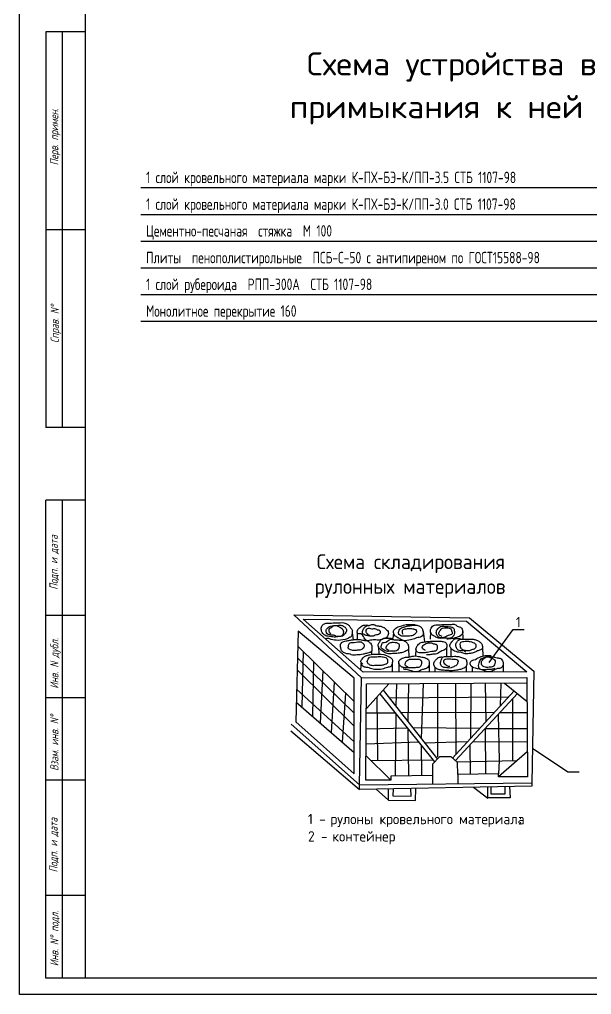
# Model space of a CAD drawing. Header units: millimetres. Extents: x 5763 to 12018931, y 39842 to 3600577.
# Drawn here: x 1739012 to 1773702, y 529475 to 588626 of the extents above; entities that cross this region are included whole.
import ezdxf

# ---------------------------------------------------------------- set-up
doc = ezdxf.new("R2010")
doc.units = ezdxf.units.MM
for name, color, linetype, lineweight in [('0.4', 7, 'Continuous', 40), ('Выноски', 133, 'Continuous', 25), ('Основная', 7, 'Continuous', 30), ('текст', 7, 'Continuous', 30)]:
    doc.layers.add(name, color=color, linetype=linetype, lineweight=lineweight)
doc.layers.add('KONTUR', color=7, linetype='Continuous')
doc.layers.add('Архитектура', color=7, linetype='Continuous')
doc.styles.add('MStandart', font='romans.shx', dxfattribs={"width": 0.85, "height": 3})
doc.styles.add('ROMANS', font='romans.shx', dxfattribs={"width": 0.7, "height": 3})
doc.styles.get("Standard").update_dxf_attribs({"font": 'romans.shx', "width": 0.7, "oblique": 15, "height": 500})
doc.styles.add('VSSP_ROMANS07', font='romans.shx', dxfattribs={"width": 0.7, "oblique": 15, "height": 250})
doc.styles.add('стиль1', font='romans.shx', dxfattribs={"width": 0.75, "oblique": 15, "height": 3.5})
doc.dimstyles.get("Standard").update_dxf_attribs({"dimtxt": 0.18, "dimasz": 0.18, "dimexe": 0.18, "dimexo": 0.0625, "dimgap": 0.09, "dimtad": 0, "dimtih": 1, "dimtoh": 1, "dimdec": 4, "dimzin": 0, "dimdsep": 46, "dimtxsty": 'Standard', "dimcen": 0.09, "dimadec": 0, "dimazin": 0, "dimtfac": 1, "dimtdec": 4, "dimtofl": 0, "dimtmove": 0, "dimatfit": 3, "dimfxl": 1, "dimtolj": 1, "dimtzin": 0, "dimarcsym": 0})
doc.dimstyles.new('VSSP-100', dxfattribs={"dimscale": 100, "dimtxt": 2.5, "dimasz": 2.5, "dimexe": 1.25, "dimexo": 0.625, "dimtad": 1, "dimdec": 0, "dimrnd": 0.001, "dimzin": 1, "dimtxsty": 'VSSP_ROMANS07', "dimblk": 'OBLIQUE', "dimcen": 2.5, "dimdle": 2, "dimaunit": 1, "dimadec": 3, "dimazin": 2, "dimtfac": 1, "dimtdec": 0, "dimtix": 1, "dimtmove": 2, "dimatfit": 3, "dimldrblk": 'OBLIQUE', "dimfxl": 1.25, "dimtolj": 1, "dimtzin": 0, "dimarcsym": 0})

# ---------------------------------------------------------------- blocks, each defined once
blk = doc.blocks.new('_OBLIQUE')
at = {"color": 0, "linetype": 'ByBlock'}
blk.add_line((-0.5, -0.5), (0.5, 0.5), dxfattribs=at)
blk = doc.blocks.new('*D320')
at = {"layer": 'Defpoints', "color": 0, "transparency": 16777216}
for p in [(1754909, 610218), (1756701, 610218), (1756379, 597978)]:
    blk.add_point(p, dxfattribs=at)
at = {"layer": 'Архитектура', "color": 0, "lineweight": -2, "transparency": 16777216}
for p, q in [((1756639, 610218), (1754784, 610218)), ((1754909, 597778), (1754909, 610418)), ((1756317, 597978), (1754784, 597978))]:
    blk.add_line(p, q, dxfattribs=at)
at = {"layer": 'Архитектура', "color": 0, "lineweight": -2, "transparency": 16777216, "xscale": 250, "yscale": 250, "zscale": 250}
for p, rotation in [((1754909, 610218), 90), ((1754909, 597978), 270)]:
    blk.add_blockref('_OBLIQUE', p, dxfattribs=dict(at, rotation=rotation))
at = {"layer": 'Архитектура', "color": 0, "lineweight": 20, "transparency": 16777216, "insert": (1754722, 604098), "char_height": 250, "width": 65299.15, "attachment_point": 5, "rotation": 90, "style": 'VSSP_ROMANS07'}
blk.add_mtext('\\A1;5865', dxfattribs=at)

msp = doc.modelspace()

# ---------------------------------------------------------------- linework, layer by layer
at = {"ltscale": 100}
for points in [[(1746378.259, 576798.77221), (1777608.90671, 576798.77221)], [(1746378.259, 575178.09721), (1777608.90671, 575178.09721)], [(1746378.259, 573557.42221), (1777608.90671, 573557.42221)], [(1746378.259, 571936.74721), (1777608.90671, 571936.74721)], [(1746378.259, 570316.07221), (1777608.90671, 570316.07221)]]:
    msp.add_lwpolyline(points, dxfattribs=at)
at = {"layer": '0.4', "color": 7, "lineweight": 25}
for p, q in [((1755654.35676, 552506.99516), (1759749.24204, 548696.83309)), ((1755654.35676, 552506.99516), (1766299.53522, 552334.94949)), ((1759861.88198, 549040.54976), (1756215.27332, 552253.30908)), ((1756215.27332, 552253.30908), (1766125.30452, 552114.82416)), ((1766125.30452, 552114.82416), (1769781.52726, 549052.63324)), ((1766299.53522, 552334.94949), (1770197.76883, 549087.62581)), ((1755905.85686, 551527.85896), (1755767.78152, 546012.62882)), ((1759302.55291, 548656.92952), (1755905.85686, 551527.85896)), ((1759180.87507, 551407.63826), (1759240.94645, 550996.52553)), ((1759492.02237, 551417.51715), (1759483.87511, 551011.18662)), ((1761694.88349, 551410.84124), (1761657.43395, 551076.40445)), ((1763484.69135, 551513.60469), (1763564.08535, 550864.07746)), ((1763944.90016, 551463.74552), (1763922.93069, 551042.11126)), ((1765884.10421, 551556.99649), (1765897.11498, 551040.67724)), ((1755882.85168, 550608.94875), (1759302.55291, 547249.0641)), ((1756205.67438, 550291.77279), (1756127.58472, 546925.52167)), ((1760380.61712, 550528.70052), (1760354.85997, 550108.20916)), ((1760780.17529, 550573.86207), (1760797.53794, 550128.62866)), ((1762599.9777, 550456.84985), (1762622.86974, 549950.25629)), ((1763057.73177, 550446.53532), (1763026.06492, 550014.2049)), ((1764909.84366, 550511.28108), (1764911.81578, 549987.29293)), ((1765168.8512, 550499.27389), (1765180.92112, 549987.15201)), ((1767100.15506, 550538.31983), (1767104.81292, 550006.60233)), ((1755864.8598, 549890.28764), (1759302.55291, 546549.73463)), ((1756835.86956, 549672.60083), (1756772.48964, 546364.56496)), ((1759723.43207, 549590.58208), (1759697.28272, 549185.5661)), ((1761619.81414, 549599.82764), (1761620.4928, 549042.69199)), ((1762017.63797, 549588.52535), (1762018.30227, 549043.17658)), ((1763854.43321, 549599.75375), (1763855.10847, 549045.41406)), ((1768348.53951, 549547.99045), (1768349.14505, 549050.8884)), ((1755846.98052, 549176.12443), (1759302.55291, 545761.28449)), ((1757400.35486, 549117.98936), (1757251.32224, 545948.06268)), ((1769781.52726, 549052.63324), (1759861.88198, 549040.54976)), ((1764196.83628, 549351.47104), (1764197.20859, 549045.83078)), ((1766106.90784, 549401.25293), (1766107.33796, 549048.15758)), ((1766455.48433, 549362.18687), (1766455.86634, 549048.58213)), ((1770197.76883, 549087.62581), (1770085.61049, 542320.74564)), ((1758105.15242, 548425.51995), (1757912.80921, 545372.68242)), ((1759302.55291, 542865.63947), (1759302.55291, 548656.92952)), ((1759625.35334, 542200.17676), (1759749.24204, 548696.83309)), ((1759749.24204, 548696.83309), (1769785.34435, 548702.78785)), ((1760051.24387, 546835.59983), (1761439.67767, 548335.09828)), ((1760064.45549, 548327.69161), (1769787.08253, 548380.05575)), ((1761866.2985, 548337.39598), (1761834.65196, 546959.6702)), ((1762593.56617, 548341.3129), (1762568.38949, 546029.07936)), ((1763483.7959, 548346.1075), (1763376.99421, 545003.53532)), ((1764363.76241, 548350.84682), (1764363.76241, 543886.2315)), ((1765449.6227, 548356.69505), (1765481.98924, 544053.90619)), ((1766388.31817, 548361.75068), (1766372.57339, 545027.17484)), ((1767249.39758, 548366.38828), (1767301.41104, 546042.24857)), ((1768211.09279, 548371.56778), (1768172.33503, 546994.03176)), ((1768432.68024, 548372.76121), (1769793.12377, 547258.35823)), ((1769785.34435, 548702.78785), (1769817.77181, 542681.87162)), ((1755817.7488, 548008.50348), (1759302.55291, 544810.39659)), ((1758792.21685, 547750.47348), (1758588.30738, 544785.11482)), ((1760012.67501, 542479.71761), (1760064.45549, 548327.69161)), ((1761067.28329, 547932.91504), (1764356.33818, 543761.44466)), ((1769004.97042, 547903.97153), (1765269.06684, 543821.21543)), ((1755797.8172, 547212.36288), (1759302.55291, 544163.84366)), ((1760676.20338, 547510.55157), (1760718.60227, 543668.26356)), ((1760861.3584, 547710.51766), (1764181.94088, 543584.30307)), ((1761430.14248, 547472.70491), (1768657.34877, 547524.07563)), ((1769213.95218, 547732.78479), (1765448.79286, 543661.52017)), ((1768909.90815, 547404.02216), (1768912.79956, 543831.66183)), ((1760048.82462, 546562.37515), (1761776.82897, 546572.93771)), ((1762126.0863, 546590.04739), (1767814.25677, 546602.70844)), ((1768151.94745, 546584.43968), (1769796.70565, 546593.29802)), ((1755767.78152, 546012.62882), (1759302.55291, 542865.63947)), ((1761827.68329, 546509.74524), (1761788.2233, 542726.08228)), ((1768050.16039, 546474.37739), (1768110.92181, 543641.19345)), ((1755470.11957, 545477.38303), (1759628.66469, 541912.89154)), ((1755480.81906, 545885.6247), (1759625.35334, 542200.17676)), ((1760040.30295, 545599.95563), (1762521.64964, 545647.41036)), ((1762566.94783, 545591.12203), (1762601.94782, 542736.05766)), ((1762848.98761, 545673.2), (1766920.64915, 545626.13561)), ((1767245.38408, 545604.17323), (1769801.95872, 545617.94243)), ((1767245.38408, 545604.17323), (1767277.23801, 542845.64489)), ((1760032.23574, 544688.86282), (1763201.91775, 544802.09716)), ((1763583.98885, 544741.00641), (1766182.76136, 544819.7401)), ((1766513.94317, 544813.2666), (1769806.19705, 544830.99802)), ((1766513.94317, 544813.2666), (1766513.94317, 544813.2666)), ((1763366.51447, 544597.56636), (1763389.21624, 542745.70872)), ((1766323.59946, 544607.44804), (1766344.0682, 542834.86918)), ((1769809.57935, 544202.99336), (1768066.23298, 542672.43818)), ((1760025.94337, 543978.21644), (1761525.29646, 542479.71761)), ((1760340.25037, 543664.08852), (1764084.48346, 543705.40539)), ((1764479.19182, 543886.2315), (1764051.92705, 543452.24337)), ((1765195.89573, 543886.2315), (1764479.19182, 543886.2315)), ((1765568.02669, 543555.57515), (1765195.89573, 543886.2315)), ((1765533.86988, 543585.92513), (1769196.18388, 543664.46835)), ((1768110.92181, 543641.19345), (1768065.25112, 542854.74443)), ((1768912.79956, 543831.66183), (1768916.51388, 543658.47045)), ((1764051.92705, 543452.24337), (1764065.7689, 542251.35867)), ((1765589.05638, 542826.15072), (1765568.02669, 543555.57515)), ((1761525.29646, 542479.71761), (1760012.67501, 542479.71761)), ((1764059.97605, 542753.93151), (1761525.29646, 542722.85909)), ((1761525.29646, 542722.85909), (1761525.29646, 542479.71761)), ((1768065.25112, 542854.74443), (1765589.05638, 542826.15072)), ((1765589.05638, 542826.15072), (1765595.47841, 542268.99068)), ((1768066.23298, 542672.43818), (1768065.25112, 542854.74443)), ((1769817.77181, 542681.87162), (1768066.23298, 542672.43818)), ((1759625.35334, 542200.17676), (1770085.61049, 542320.74564)), ((1759628.66469, 541912.89154), (1759625.35334, 542200.17676)), ((1770087.97644, 542115.48205), (1759628.66469, 541912.89154)), ((1760637.61314, 541932.43426), (1761396.19308, 541267.44927)), ((1761396.19308, 541267.44927), (1761396.19308, 541947.12749)), ((1761667.8588, 541952.38949), (1761659.09095, 541522.2594)), ((1762758.2177, 541502.99007), (1762749.10745, 541973.33262)), ((1763033.79759, 541239.93695), (1763046.21557, 541979.08742)), ((1766539.34414, 542046.7472), (1767423.59795, 541393.93101)), ((1767423.59795, 541913.92191), (1767420.69454, 542063.81842)), ((1767423.59795, 541393.93101), (1767423.59795, 541913.92191)), ((1767605.36236, 542067.39532), (1767605.71255, 541639.69526)), ((1768469.96319, 541639.69526), (1768469.96319, 542084.14212)), ((1768729.8223, 542089.17543), (1768767.99972, 541416.2647)), ((1770085.61049, 542320.74564), (1770087.97644, 542115.48205)), ((1761396.19308, 541267.44927), (1763033.79759, 541239.93695)), ((1761659.09095, 541522.2594), (1762758.2177, 541502.99007)), ((1768767.99972, 541416.2647), (1767423.59795, 541416.2647)), ((1767605.71255, 541639.69526), (1768469.96319, 541639.69526))]:
    msp.add_line(p, q, dxfattribs=at)
for points in [[(1757897.13114, 551349.30988), (1757810.30118, 551447.67713), (1757792.92805, 551632.86342), (1757816.09817, 551684.94414), (1757920.28342, 551748.59984), (1758012.91037, 551818.03633), (1758122.89261, 551852.74789), (1758308.14651, 551829.61131), (1758406.55261, 551783.31139), (1758487.60342, 551731.23068), (1758574.43338, 551656), (1758609.1618, 551609.71346), (1758649.6872, 551534.48279), (1758632.31408, 551337.7349), (1758557.06025, 551227.79267), (1758412.3496, 551198.84853), (1758203.94342, 551216.21769), (1758134.48659, 551245.14845), (1758047.63879, 551268.29841), (1757816.09817, 551297.22916), (1757677.14883, 551355.09068), (1757619.26813, 551511.33283), (1757619.26813, 551603.91928), (1757671.36968, 551684.94414), (1757758.19964, 551760.16143), (1757879.77585, 551818.03633), (1758059.21493, 551858.54207), (1758192.36728, 551858.54207), (1758452.875, 551881.69203), (1758643.90805, 551829.61131), (1758667.06033, 551812.24215), (1758753.89029, 551754.38063), (1758840.72025, 551615.49426), (1758846.51724, 551534.48279), (1758719.16187, 551331.9541), (1758661.26334, 551256.72343), (1758366.0272, 551193.06773), (1758088.16419, 551158.34279), (1757816.09817, 551198.84853), (1757648.2174, 551216.21769), (1757532.43817, 551268.29841), (1757399.28582, 551384.03482), (1757318.25284, 551574.98853), (1757347.18427, 551818.03633), (1757457.18435, 551939.55354), (1757665.57269, 552008.99004), (1757839.25045, 552008.99004), (1758036.06265, 552014.78422), (1758342.87493, 552026.3592), (1758800.19485, 551991.63426), (1758846.51724, 551968.4843), (1758927.55021, 551916.40358), (1759054.90558, 551794.88637), (1759095.43099, 551725.44988), (1759153.32952, 551650.2192), (1759188.05794, 551603.91928), (1759182.26095, 551430.32135), (1759176.4818, 551285.65418), (1759135.95639, 551198.84853), (1759020.17716, 551123.63124), (1758892.8218, 551059.97554), (1758331.29879, 550961.5949), (1757920.28342, 551013.67562), (1757723.47122, 551071.55052), (1757573.11955, 551057.0104)], [(1760262.39142, 551227.13698), (1760076.83429, 551394.96749), (1760041.48159, 551456.8033), (1760112.187, 551677.63785), (1760377.2788, 551668.80608), (1760598.18864, 551659.96092), (1760713.05818, 551606.97026), (1760810.26921, 551589.30671), (1760889.78605, 551492.13041), (1760880.95679, 551394.96749), (1760845.60408, 551350.80861), (1760589.34154, 551271.30924), (1760465.64274, 551218.3052), (1760165.19823, 551235.96875), (1759917.78278, 551306.63634), (1759820.57175, 551394.96749), (1759820.57175, 551492.13041), (1759908.93569, 551704.13318), (1759988.47036, 551801.2961), (1760156.36897, 551854.30014), (1760262.39142, 551880.79547), (1760492.14835, 551916.13595), (1760624.69425, 551863.13192), (1760730.73454, 551836.63659), (1760819.09847, 551827.79143), (1761013.50269, 551783.63255), (1761101.86662, 551748.30544), (1761137.21933, 551739.46029), (1761154.87785, 551712.96496), (1761366.95843, 551492.13041), (1761384.63478, 551421.4762), (1761322.77646, 551209.47342), (1761243.25962, 551112.3105), (1761084.19027, 551068.13824), (1760933.96802, 550997.47065), (1760695.38183, 550979.8071), (1760377.2788, 550979.8071), (1760064.80814, 550947.50632), (1759864.75372, 551200.64165), (1759714.53146, 551350.80861), (1759502.46873, 551394.96749), (1759511.29798, 551553.96622), (1759652.67314, 551748.30544), (1759882.43007, 551880.79547), (1760147.52187, 551880.79547)], [(1762281.58043, 551332.40907), (1762251.54312, 551351.16991), (1762244.03379, 551475.02888), (1762244.03379, 551572.60662), (1762300.36267, 551625.15569), (1762484.33232, 551662.69074), (1762619.50024, 551681.45157), (1762788.45122, 551677.70476), (1762901.09116, 551655.18373), (1762968.67512, 551640.16971), (1763040.00483, 551610.14167), (1763077.55147, 551565.11299), (1763085.0608, 551501.29672), (1763073.80573, 551429.98682), (1763006.22176, 551354.9301), (1762807.23346, 551238.57814), (1762739.6495, 551227.32432), (1762578.19001, 551219.81731), (1762360.43731, 551212.3103), (1762138.92102, 551231.07113), (1762026.28108, 551317.39505), (1762011.26242, 551505.05692), (1762071.33706, 551647.67672), (1762307.872, 551756.52167), (1762473.07724, 551816.56437), (1762672.06554, 551850.3526), (1762912.34623, 551880.36726), (1763081.31506, 551884.12746), (1763167.66342, 551869.11344), (1763302.83134, 551794.05672), (1763362.90598, 551760.26849), (1763430.48994, 551670.19775), (1763460.52725, 551595.12765), (1763498.0739, 551366.18393), (1763456.76367, 551238.57814), (1763160.15409, 551125.98638), (1763040.00483, 551088.45133), (1762720.86726, 550990.87358), (1762306.32289, 550951.71898), (1762067.57347, 551062.18348), (1761846.05718, 551189.78927), (1761710.88926, 551354.9301), (1761699.63419, 551523.81775), (1761842.2936, 551696.46559), (1761962.44287, 551771.53569), (1762120.13878, 551820.32456), (1762465.56791, 551914.15549), (1762694.59353, 551929.16951), (1762886.0725, 551929.16951), (1763017.47684, 551921.6625)], [(1764642.45283, 551200.78884), (1764435.56279, 551354.40822), (1764435.56279, 551389.86914), (1764512.4041, 551537.57391), (1764666.08671, 551708.93713), (1764819.76932, 551726.65421), (1764997.10364, 551714.83836), (1765144.8644, 551679.39083), (1765215.8017, 551549.40314), (1765251.26143, 551460.76422), (1765245.35742, 551354.40822), (1765014.8335, 551253.96684), (1764867.0549, 551177.14377), (1764577.41955, 551118.06454), (1764447.38865, 551153.51208), (1764329.16577, 551301.23023), (1764293.70604, 551496.22514), (1764423.73694, 551703.02252), (1764577.41955, 551809.37851), (1764807.94346, 551809.37851), (1765008.91166, 551803.47728), (1765174.42012, 551773.93098), (1765322.19872, 551720.75298), (1765369.48431, 551643.92991), (1765381.31017, 551555.30437), (1765381.31017, 551330.77653), (1765115.30868, 551088.51823), (1764825.67333, 551094.43285), (1764417.83293, 551094.43285), (1764210.94289, 551188.973), (1764009.97469, 551324.86192), (1763944.95924, 551620.29821), (1764122.29356, 551862.55651), (1764394.18122, 551903.91866), (1764695.64243, 551921.64912), (1764861.15089, 551927.55036), (1765215.8017, 551927.55036), (1765416.76989, 551927.55036), (1765611.83408, 551797.56267), (1765753.69084, 551756.20052), (1765871.91372, 551596.66652), (1765883.72173, 551378.03992), (1765611.83408, 551165.32792), (1765434.49976, 551106.24869), (1765168.51611, 551058.97193), (1764926.16634, 551029.42562)], [(1759076.00662, 550125.03836), (1758665.38366, 550221.88012), (1758550.03252, 550332.57172), (1758499.28658, 550498.60911), (1758471.60373, 550655.41328), (1758485.44516, 550719.97892), (1758545.4306, 550821.43729), (1758688.44676, 550899.85276), (1758942.21213, 550945.96534), (1759043.70402, 550969.02163), (1759145.21373, 550982.85808), (1759366.65868, 551010.53097), (1759518.91433, 551010.53097), (1759735.75736, 550996.69452), (1759874.17159, 550964.4184), (1760003.36416, 550955.18518), (1760114.07771, 550932.12889), (1760174.06316, 550895.23615), (1760294.01622, 550789.16117), (1760367.84309, 550673.86634), (1760386.28643, 550604.68409), (1760377.06476, 550498.60911), (1760354.00167, 550291.06237), (1760197.12625, 550198.82383), (1760049.49035, 550166.54771), (1759855.71042, 550115.80514), (1759477.39006, 550078.9124), (1759131.37231, 550088.13224), (1759062.16519, 550120.42175)], [(1758966.3276, 550571.25716), (1758999.2545, 550748.98996), (1759170.47077, 550834.57791), (1759315.34195, 550834.57791), (1759736.7919, 550860.89927), (1759888.2449, 550729.25228), (1759914.58998, 550597.59191), (1759855.31801, 550492.26629), (1759710.44682, 550386.94067), (1759499.72185, 550360.60592), (1759341.68703, 550347.45192), (1759091.43552, 550386.94067), (1758953.14615, 550492.26629), (1758966.3276, 550577.84085)], [(1761425.32072, 550355.0526), (1761251.94618, 550465.97168), (1761265.82328, 550590.74059), (1761335.15526, 550694.72807), (1761439.17998, 550784.85233), (1761612.55451, 550847.23678), (1761785.92904, 550833.37357), (1761952.36503, 550798.71554), (1762007.83774, 550750.18092), (1762035.5741, 550653.13843), (1762021.697, 550521.42453), (1761987.03993, 550417.43706), (1761883.01521, 550327.32618), (1761723.51778, 550306.53136), (1761536.26615, 550306.53136), (1761265.82328, 550299.59975), (1761120.18511, 550368.91581), (1760946.81057, 550535.28774), (1760981.48548, 550708.59128), (1761043.89675, 550826.44197), (1761127.12366, 550826.44197), (1761529.34544, 551027.47193), (1761737.37704, 550992.8139), (1761924.61083, 550985.88229), (1762035.5741, 550978.95068), (1762326.83261, 550944.29265), (1762514.0664, 550798.71554), (1762576.49551, 550708.59128), (1762597.29332, 550611.54879), (1762583.41622, 550410.50545), (1762410.05952, 550292.66815), (1762174.27373, 550209.47549), (1761896.87447, 550167.88585), (1761626.43161, 550154.02264), (1761314.35745, 550160.95425), (1761064.71239, 550285.72316), (1760856.66295, 550445.16348), (1760766.51533, 550701.65967), (1760856.66295, 550868.0316), (1760960.83027, 551009.03133), (1761184.04956, 551089.74796), (1761661.10651, 551075.99317)], [(1763634.93632, 550347.78646), (1763433.21898, 550522.54858), (1763493.73953, 550643.53053), (1763574.43361, 550710.7457), (1763803.04898, 550811.57514), (1763944.24577, 550811.57514), (1764045.11336, 550784.67837), (1764219.93268, 550730.91159), (1764300.62675, 550710.7457), (1764334.24928, 550522.54858), (1764320.80027, 550388.11824), (1764233.38169, 550314.18556), (1764105.61607, 550294.01968), (1763749.25293, 550226.80451), (1763480.29052, 550206.63862), (1763083.58034, 550300.73718), (1763056.68232, 550435.16752), (1763130.65188, 550623.36464), (1763318.92021, 550804.84426), (1763574.43361, 550865.34193), (1763863.56953, 550898.9562), (1764139.2386, 550912.39121), (1764361.12947, 550905.6737), (1764529.24212, 550905.6737), (1764744.40847, 550878.79031), (1764878.88076, 550791.40925), (1764925.9523, 550576.31536), (1764878.88076, 550455.33341), (1764697.33693, 550347.78646), (1764562.86465, 550280.57129), (1764240.1062, 550125.97506), (1764085.46039, 550112.54006), (1763829.947, 550085.64328), (1763688.73237, 550085.64328)], [(1766080.30206, 550237.22868), (1765861.05105, 550410.74632), (1765797.10582, 550479.23273), (1765751.42555, 550634.47127), (1765751.42555, 550807.98891), (1765947.84534, 550894.74104), (1766130.54856, 550913.00675), (1766345.23332, 550885.61487), (1766514.23782, 550835.38079), (1766651.27862, 550757.75483), (1766692.3748, 550643.61082), (1766660.4111, 550506.62462), (1766587.31554, 550433.57512), (1766477.69004, 550397.04368), (1766390.91359, 550355.94916), (1766285.85433, 550333.12036), (1766212.77661, 550333.12036), (1765902.16507, 550333.12036), (1765623.53508, 550369.6518), (1765509.34333, 550502.06153), (1765481.92804, 550734.92603), (1765582.42106, 550913.00675), (1765705.74529, 551004.32197), (1765952.41158, 551040.85341), (1766217.34285, 551031.72724), (1766541.65311, 551027.15077), (1766724.35634, 550981.49316), (1766861.3793, 550903.8672), (1766957.30607, 550853.64651), (1767034.96787, 550776.02055), (1767089.78062, 550593.37674), (1767098.91311, 550497.49845), (1766966.43856, 550383.34105), (1766783.73533, 550314.85464), (1766582.7493, 550218.96296), (1766358.93205, 550164.17918), (1766043.75428, 550150.47655), (1765783.40709, 550214.39987), (1765395.15159, 550310.29155), (1765180.46683, 550483.79581), (1765107.37127, 550652.73699), (1765235.27958, 550867.34915), (1765363.17005, 551027.15077), (1765523.04206, 551068.24529), (1765664.63126, 551068.24529), (1765751.42555, 551086.51101)], [(1759835.67959, 549506.41258), (1759706.59405, 549708.40601), (1759762.72673, 549781.34845), (1759897.43089, 549949.67407), (1760048.97308, 550033.84358), (1760256.64794, 550089.95212), (1760430.6646, 550117.9997), (1760514.8547, 550123.60654), (1760672.01551, 550129.22676), (1760767.42501, 550129.22676), (1761440.9815, 549966.50797), (1761637.43697, 549747.68065), (1761603.76092, 549545.68722), (1761525.1716, 549377.36159), (1761323.11536, 549321.25305), (1761008.79375, 549214.65619), (1760806.71967, 549192.20207), (1760453.10341, 549209.03597), (1760144.40042, 549310.03937), (1759942.32634, 549338.08695), (1759757.10811, 549472.74478), (1759723.43207, 549590.58208)], [(1760228.59052, 549489.57868), (1760110.72438, 549607.41598), (1760116.32516, 549736.46697), (1760155.61982, 549809.40941), (1760245.42854, 549932.84017), (1760425.04598, 549966.50797), (1760615.88283, 549960.90113), (1760756.20561, 549977.73504), (1760924.60365, 549972.11481), (1761070.52722, 549955.28091), (1761222.08724, 549921.62649), (1761272.6013, 549882.33847), (1761323.11536, 549770.12139), (1761300.65872, 549562.52112), (1761165.95456, 549489.57868), (1760969.49909, 549444.6972), (1760750.58699, 549427.8633), (1760615.88283, 549433.47014), (1760329.61864, 549439.09036), (1760239.80992, 549483.97184)], [(1762588.10732, 549328.76006), (1762405.22573, 549475.01963), (1762417.42616, 549584.70761), (1762484.47501, 549706.58612), (1762575.92473, 549779.71591), (1762673.45682, 549816.27411), (1762764.90653, 549816.27411), (1762947.78813, 549822.37606), (1763124.5695, 549822.37606), (1763246.50246, 549816.27411), (1763331.85196, 549767.52538), (1763368.41757, 549730.96718), (1763368.41757, 549481.1082), (1763319.65153, 549371.42022), (1763063.62086, 549304.39239), (1762831.95539, 549292.20186), (1762472.29242, 549298.29043), (1762332.07666, 549304.39239), (1762167.47787, 549365.33164), (1762045.56276, 549499.40068), (1762027.26211, 549700.49755), (1762149.19506, 549834.55321), (1762301.59342, 549901.59442), (1762539.34127, 549950.34315), (1762624.69077, 549950.34315), (1762905.12229, 550011.2824), (1763203.81879, 549986.90135), (1763478.1501, 549932.06405), (1763661.03169, 549889.40389), (1763770.76421, 549828.46464), (1763831.73069, 549730.96718), (1763831.73069, 549432.35947), (1763776.86443, 549310.48096), (1763636.64867, 549237.35118), (1763453.76707, 549182.51388), (1763081.97533, 549044.47228), (1762758.80632, 549109.38409), (1762466.1922, 549188.60245), (1762319.87623, 549212.9835), (1762283.31061, 549249.54171)], [(1765120.23166, 549374.64515), (1764957.25604, 549407.22905), (1764911.61144, 549433.30956), (1764748.61798, 549635.34313), (1764761.65674, 549778.7123), (1764924.65021, 549830.84654), (1765107.1929, 549837.36332), (1765250.63714, 549824.32976), (1765387.53524, 549824.32976), (1765537.48994, 549798.26264), (1765615.72252, 549693.99415), (1765596.17329, 549635.34313), (1765524.45118, 549459.37668), (1765400.574, 549387.67871), (1765185.44332, 549289.92701), (1764846.41763, 549309.47735), (1764663.87493, 549348.57803), (1764559.54699, 549478.92702), (1764585.62451, 549752.64518), (1764683.42416, 549941.64519), (1764905.08314, 549987.26265), (1765185.44332, 549987.26265), (1765387.53524, 549993.77943), (1765635.28959, 549974.22909), (1765876.51563, 549909.06128), (1766091.66415, 549791.74586), (1766130.78044, 549693.99415), (1766124.25214, 549433.30956), (1766000.39281, 549296.44379), (1765811.32181, 549218.24243), (1765583.13453, 549159.57802), (1765270.18636, 549120.47734), (1764963.7665, 549126.99412), (1764702.99123, 549153.06124), (1764487.84271, 549172.61158), (1764266.16589, 549270.37667), (1764161.85578, 549426.79278), (1764161.85578, 549635.34313), (1764285.73295, 549804.77942), (1764429.15935, 549915.57806), (1764650.81833, 549967.71231)], [(1767836.93211, 549249.74243), (1767624.86937, 549198.18359), (1767349.77107, 549192.44293), (1766960.05295, 549203.91086), (1766862.62788, 549335.67829), (1766868.35352, 549519.00455), (1766965.79643, 549782.5394), (1767217.95649, 549937.2293), (1767504.5239, 549954.41112), (1767613.41809, 549891.39773), (1767773.87871, 549816.91642), (1767854.12686, 549719.52601), (1767859.8525, 549627.86288), (1767733.76356, 549375.78258), (1767487.32914, 549324.22374), (1767195.03609, 549347.13283), (1767057.47802, 549461.71844), (1767034.55762, 549667.96718), (1767166.37221, 549851.29344), (1767298.20464, 549942.95657), (1767475.86002, 549965.87904), (1767750.95832, 549954.41112), (1767905.71114, 549914.30682), (1768043.25137, 549897.125), (1768215.19895, 549834.11162), (1768312.62402, 549719.52601), (1768347.01354, 549524.73182), (1768232.37587, 549295.57399), (1768008.86185, 549244.01515), (1767796.81695, 549158.0793), (1767538.98237, 549049.90152), (1767109.0623, 549152.33864), (1766667.7599, 549266.92425), (1766364.01557, 549478.90026), (1766381.21032, 549685.14899), (1766564.60919, 549771.08485), (1766925.66343, 549942.95657), (1767258.07164, 550034.6197), (1767435.74486, 550040.34698), (1767607.67461, 550034.6197)]]:
    msp.add_spline(points, degree=3, dxfattribs=at)
at = {"layer": 'KONTUR'}
for p, q in [((1739011.87902, 529475.20431), (1739011.87902, 648275.20431)), ((1907211.87902, 529475.20431), (1739011.87902, 529475.20431))]:
    msp.add_line(p, q, dxfattribs=at)
at = {"layer": 'Выноски', "color": 7, "lineweight": 25}
for p, q in [((1767495.74815, 549616.0738), (1768944.42436, 551614.50403)), ((1768944.42436, 551614.50403), (1769620.47802, 551614.50403)), ((1770120.23354, 544409.66735), (1772275.58769, 542991.1176)), ((1772275.58769, 542991.1176), (1772951.64135, 542991.1176))]:
    msp.add_line(p, q, dxfattribs=at)
at = {"layer": 'Основная'}
for p, q in [((1743011.87902, 538475.20431), (1743011.87902, 647275.20431)), ((1740611.87902, 587875.20431), (1740611.87902, 563875.20431)), ((1743011.87902, 587875.20431), (1740611.87902, 587875.20431)), ((1741611.87902, 563875.20431), (1741611.87902, 587875.20431)), ((1743011.87902, 575875.20431), (1740611.87902, 575875.20431)), ((1743011.87902, 563875.20431), (1740611.87902, 563875.20431)), ((1740611.87902, 530475.20431), (1740611.87902, 559475.20431)), ((1743011.87902, 559475.20431), (1740611.87902, 559475.20431)), ((1741611.87902, 530475.20431), (1741611.87902, 559475.20431)), ((1743011.87902, 552475.20431), (1740611.87902, 552475.20431)), ((1743011.87902, 547475.20431), (1740611.87902, 547475.20431)), ((1743011.87902, 542475.20431), (1740611.87902, 542475.20431)), ((1743011.87902, 530475.20431), (1743011.87902, 538475.20431)), ((1743011.87902, 535475.20431), (1740611.87902, 535475.20431)), ((1906211.87902, 530475.20431), (1740611.87902, 530475.20431))]:
    msp.add_line(p, q, dxfattribs=at)

# ---------------------------------------------------------------- texts
at = {"color": 7, "lineweight": 18, "ltscale": 0.5, "style": 'MStandart'}
for s, p in [('Схема устройства вентшахты и', (1756431.45434, 585237.12919)), ('примыкания к ней кровельного ковра', (1755395.98272, 582638.67717))]:
    msp.add_text(s, height=1400, dxfattribs=at).set_placement(p)
at = {"ltscale": 100, "style": 'ROMANS', "width": 0.7}
for s, p in [('1 слой кровельного материала марки К-ПХ-БЭ-К/ПП-3.5 СТБ 1107-98', (1746689.60723, 578697.27721)), ('1 слой кровельного материала марки К-ПХ-БЭ-К/ПП-3.0 СТБ 1107-98', (1746689.60723, 577076.60221)), ('Цементно-песчаная  стяжка  М 100', (1746689.60723, 575455.92721)), ('Плиты  пенополистирольные  ПСБ-С-50 с антипиреном по ГОСТ15588-98', (1746689.60723, 573835.25221)), ('1 слой рубероида  РПП-300А  СТБ 1107-98', (1746689.60723, 572214.57721)), ('Монолитное перекрытие 160', (1746689.60723, 570593.90221))]:
    msp.add_text(s, height=694.575, dxfattribs=at).set_placement(p)
at = {"layer": '0.4', "color": 7, "linetype": 'ByBlock', "lineweight": 25, "width": 0.9}
for s, p in [('Схема складирования', (1757040.5775, 555282.29059)), ('рулонных материалов', (1756919.0775, 553782.29059))]:
    msp.add_text(s, height=900, dxfattribs=at).set_placement(p)
at = {"layer": 'Выноски', "color": 7, "linetype": 'ByBlock', "lineweight": 25, "width": 0.9}
for s, p in [('1', (1769114.0031, 551751.08883)), ('1 - ', (1756510.47231, 539805.33419)), ('рулоны кровельного материала', (1757871.27231, 539805.33419)), (';', (1769267.97231, 539805.33419)), ('2 - ', (1756510.47231, 538755.33419)), ('контейнер', (1757984.67231, 538755.33419))]:
    msp.add_text(s, height=630, dxfattribs=at).set_placement(p)
at = {"layer": 'текст', "style": 'стиль1', "oblique": 15, "width": 0.75}
for s, p in [('Перв. примен.', (1741362.46128, 579777.70531)), ('Справ. N%%d', (1741393.47543, 569000.68885)), ('Подп. и дата', (1741326.6312, 554029.28124)), ('Инв. N дубл.', (1741375.55787, 548024.30254)), ('Взам. инв. N%%d', (1741375.55787, 543038.84934)), ('Подп. и дата', (1741316.58674, 536881.93384)), ('Инв. N%%d подл.', (1741375.55787, 531188.69131))]:
    msp.add_text(s, height=500, rotation=90, dxfattribs=at).set_placement(p)

# ---------------------------------------------------------------- dimensions: what is measured, and where the dimension line sits
at = {"layer": 'Архитектура', "color": 7, "lineweight": 20}
dim = msp.add_linear_dim(base=(1754909.44931, 610218.3325), p1=(1756379.44914, 597978.3325), p2=(1756701.47735, 610218.3325), angle=90, text='5865', dimstyle='VSSP-100', override={"dimfxl": 100}, dxfattribs=at)
dim.commit()
dim.dimension.update_dxf_attribs({"geometry": '*D320', "text_midpoint": (1754721.94931, 604098.3325)})

# ---------------------------------------------------------------- leaders
at = {"ltscale": 100}
msp.add_leader([(1777608.90671, 560593.11287), (1777608.90671, 578419.44721), (1746378.259, 578419.44721)], dimstyle='Standard', override={"dimscale": 1, "dimtad": 0}, dxfattribs=at)

doc.saveas('drawing.dxf')
